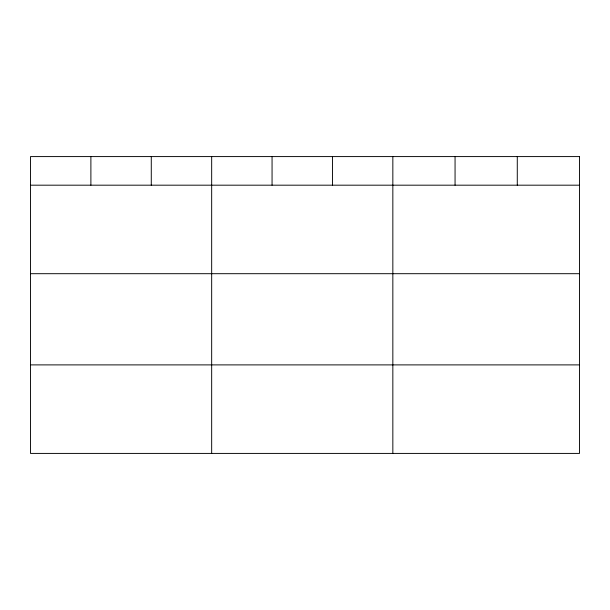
<?xml version="1.0" encoding="UTF-8"?>
<svg xmlns="http://www.w3.org/2000/svg" width="610" height="610" viewBox="0 0 610 610"><rect width="100%" height="100%" fill="white"/><g stroke="black" fill="none" stroke-linecap="round" stroke-linejoin="round"><path stroke-width="0.91" d="M30.5 185.181L579.5 185.181M30.5 273.699L579.5 273.699M30.5 364.894L579.5 364.894M517.28 156.587L517.28 185.181M455.06 156.587L455.06 185.181M392.84 156.587L392.84 453.413M332.45 156.587L332.45 185.181M272.06 156.587L272.06 185.181M211.67 156.587L211.67 453.413M151.28 156.587L151.28 185.181M90.89 156.587L90.89 185.181M579.5 156.587L30.5 156.587L30.5 453.413L579.5 453.413L579.5 156.587"/></g></svg>
